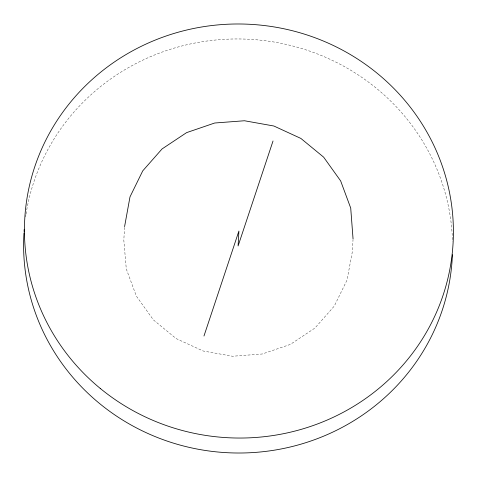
<?xml version="1.0" encoding="UTF-8"?>
<svg xmlns="http://www.w3.org/2000/svg" width="477" height="477" viewBox="0 0 477 477"><rect width="100%" height="100%" fill="white"/><g stroke="black" fill="none" stroke-linecap="round" stroke-linejoin="round"><path stroke-width="0.36" stroke-dasharray="2.38 1.79" d="M124.545 227.344L123.823 240.175L126.28 268.915L136.35 296.086L153.355 319.846L176.132 338.575L203.136 350.989L232.52 356.247L262.278 353.994L290.392 344.382L314.939 328.063L334.246 306.151L347.006 280.136L352.336 251.796L353.016 239.675M25.609 216.868A214.507 207.006 3.2 0 1 25.931 214.698M26.044 213.97A214.507 207.006 3.2 0 1 251.546 39.418A214.507 207.006 3.2 0 1 452.494 241.499"/><path stroke-width="0.72" d="M124.58 226.629L129.994 196.864L142.754 170.849L162.061 148.937L186.608 132.618L214.722 123.006L244.48 120.753L273.864 126.011L300.868 138.425L323.644 157.154L340.65 180.914L350.72 208.085L353.058 238.959M203.971 336.017L238.917 231.011L238.083 245.989L273.029 140.983M452.411 254.688A214.507 207.006 3.2 0 1 227.648 452.727A214.507 207.006 3.2 0 1 23.975 232.907M24.065 231.446A214.507 207.006 3.2 0 1 24.232 229.258M100.224 388.403A214.507 207.006 3.2 0 0 449.954 268.795A214.507 207.006 3.2 0 0 166.574 35.841A214.507 207.006 3.2 0 0 100.224 388.403"/></g></svg>
